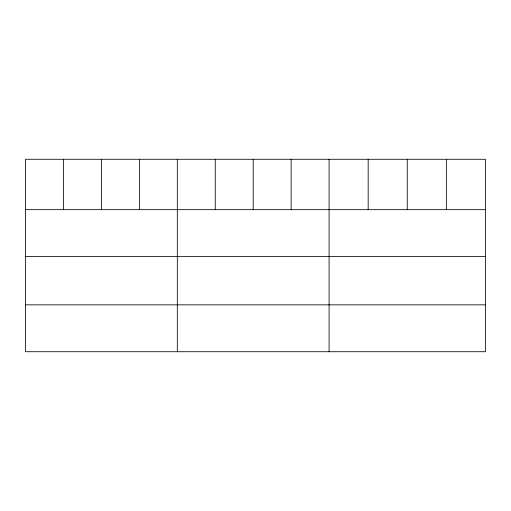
<?xml version="1.0" encoding="UTF-8"?>
<svg xmlns="http://www.w3.org/2000/svg" width="511" height="511" viewBox="0 0 511 511"><rect width="100%" height="100%" fill="white"/><g stroke="black" fill="none" stroke-linecap="round" stroke-linejoin="round"><path stroke-width="0.77" d="M485.45 256.548L485.45 159.279L25.55 159.279L25.55 351.721L485.45 351.721L485.45 256.548L25.55 256.548M25.55 209.67L485.45 209.67M25.55 304.843L485.45 304.843M446.358 159.279L446.358 209.67M407.267 159.279L407.267 209.67M368.175 159.279L368.175 209.67M329.084 159.279L329.084 351.721M291.142 159.279L291.142 209.67M253.201 159.279L253.201 209.67M215.259 159.279L215.259 209.67M177.317 159.279L177.317 351.721M139.375 159.279L139.375 209.67M101.434 159.279L101.434 209.67M63.492 159.279L63.492 209.67"/></g></svg>
